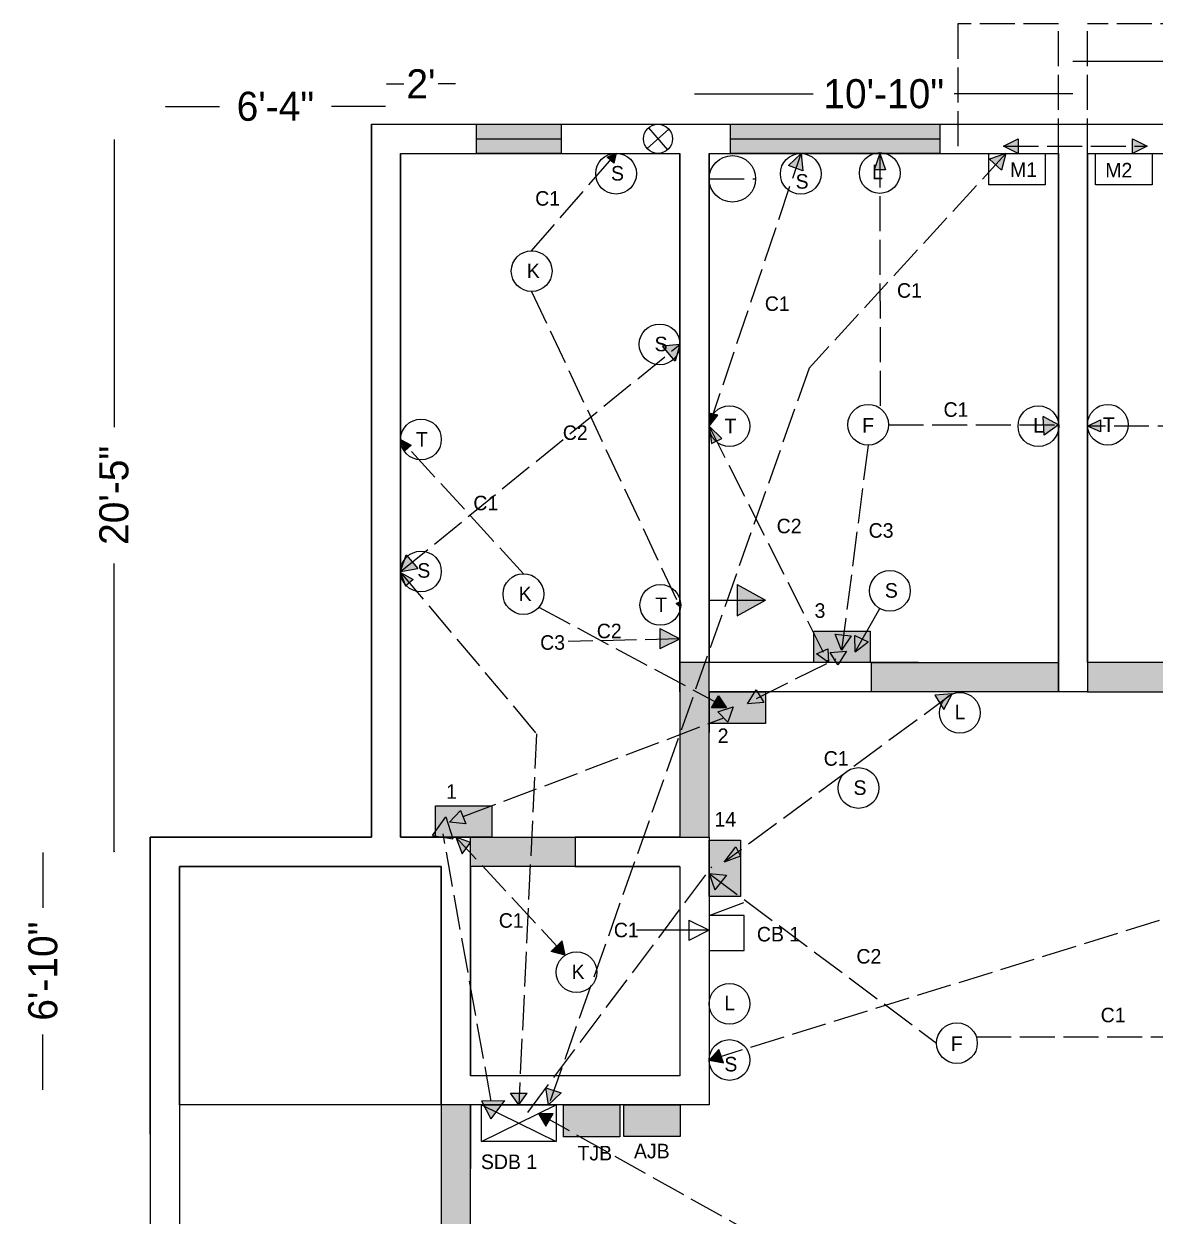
# Model space of a CAD drawing. Header units: feet. Extents: x -107 to 500, y -350 to 504.
# Drawn here: x -107.3 to 281.4, y 94 to 503.7 of the extents above; entities that cross this region are included whole.
import ezdxf

# ---------------------------------------------------------------- set-up
doc = ezdxf.new("R2010")
doc.units = ezdxf.units.FT
doc.header["$MEASUREMENT"] = 0
doc.linetypes.add('ACAD_ISO02W100', pattern=[15, 12, -3])
doc.dimstyles.get("Standard").update_dxf_attribs({"dimtxt": 0.18, "dimasz": 0.18, "dimexe": 0.18, "dimexo": 0.0625, "dimgap": 0.09, "dimtad": 0, "dimtih": 1, "dimtoh": 1, "dimdec": 4, "dimzin": 0, "dimdsep": 46, "dimtxsty": 'Standard', "dimcen": 0.09, "dimadec": 0, "dimazin": 0, "dimtfac": 1, "dimtdec": 4, "dimtofl": 0, "dimtmove": 0, "dimatfit": 3, "dimfxl": 1, "dimtolj": 1, "dimtzin": 0, "dimarcsym": 0})

# ---------------------------------------------------------------- blocks, each defined once
blk = doc.blocks.new('*D21')
at = {"color": 0, "lineweight": -2}
for p, q in [((123.16, 479.66), (163.91, 479.66)), ((253.16, 479.66), (212.42, 479.66))]:
    blk.add_line(p, q, dxfattribs=at)
at = {"layer": 'Defpoints', "color": 0}
for p in [(253.16, 479.66), (123.16, 464.2), (253.16, 464.2)]:
    blk.add_point(p, dxfattribs=at)
at = {"color": 0, "insert": (188.16, 479.66), "char_height": 10, "attachment_point": 5}
blk.add_mtext('\\A1;10\'-10"', dxfattribs=at)
blk = doc.blocks.new('_None')
blk = doc.blocks.new('*D22')
at = {"color": 0, "lineweight": -2}
for p, q in [((253.16, 490.89), (293.91, 490.89)), ((383.16, 490.89), (342.42, 490.89))]:
    blk.add_line(p, q, dxfattribs=at)
at = {"layer": 'Defpoints', "color": 0}
for p in [(383.16, 490.89), (253.16, 464.2), (383.16, 464.2)]:
    blk.add_point(p, dxfattribs=at)
at = {"color": 0, "insert": (318.16, 490.89), "char_height": 10, "attachment_point": 5}
blk.add_mtext('\\A1;10\'-10"', dxfattribs=at)
blk = doc.blocks.new('*D24')
at = {"color": 0, "lineweight": -2}
for p, q in [((17.34, 483.12), (23.24, 483.12)), ((40.98, 483.12), (35.09, 483.12))]:
    blk.add_line(p, q, dxfattribs=at)
at = {"color": 0}
for points in [[(17.34, 483.15), (17.34, 483.09), (17.16, 483.12)], [(40.98, 483.15), (40.98, 483.09), (41.16, 483.12)]]:
    blk.add_solid(points, dxfattribs=at)
at = {"layer": 'Defpoints', "color": 0}
for p in [(41.16, 483.12), (17.16, 219.2), (41.16, 219.2)]:
    blk.add_point(p, dxfattribs=at)
at = {"color": 0, "insert": (29.16, 483.12), "char_height": 10, "attachment_point": 5}
blk.add_mtext("\\A1;2'", dxfattribs=at)
blk = doc.blocks.new('*D25')
at = {"color": 0, "lineweight": -2}
for p, q in [((-58.66, 475.34), (-40.09, 475.34)), ((16.98, 475.34), (-1.58, 475.34))]:
    blk.add_line(p, q, dxfattribs=at)
at = {"color": 0}
for points in [[(-58.66, 475.37), (-58.66, 475.31), (-58.84, 475.34)], [(16.98, 475.37), (16.98, 475.31), (17.16, 475.34)]]:
    blk.add_solid(points, dxfattribs=at)
at = {"layer": 'Defpoints', "color": 0}
for p in [(17.16, 475.34), (-58.84, 219.2), (17.16, 219.2)]:
    blk.add_point(p, dxfattribs=at)
at = {"color": 0, "insert": (-20.84, 475.34), "char_height": 10, "attachment_point": 5}
blk.add_mtext('\\A1;6\'-4"', dxfattribs=at)
blk = doc.blocks.new('_Open')
at = {"color": 0, "linetype": 'ByBlock', "lineweight": -2}
for p, q in [((-1, 0.2), (0, 0)), ((-1, -0.2), (0, 0)), ((0, 0), (-1, 0))]:
    blk.add_line(p, q, dxfattribs=at)
blk = doc.blocks.new('*D36')
at = {"color": 0, "lineweight": -2}
for p, q in [((-76.29, 464.02), (-76.29, 365.13)), ((-76.29, 219.38), (-76.29, 318.28))]:
    blk.add_line(p, q, dxfattribs=at)
at = {"color": 0}
blk.add_solid([(-76.32, 464.02), (-76.26, 464.02), (-76.29, 464.2)], dxfattribs=at)
at = {"layer": 'Defpoints', "color": 0}
for p in [(17.16, 464.2), (-76.29, 219.2), (17.16, 219.2)]:
    blk.add_point(p, dxfattribs=at)
at = {"color": 0, "lineweight": -2, "xscale": 0.18, "yscale": 0.18, "zscale": 0.18, "rotation": 270}
blk.add_blockref('_Open', (-76.29, 219.2), dxfattribs=at)
at = {"color": 0, "insert": (-76.29, 341.7), "char_height": 10, "attachment_point": 5, "rotation": 90}
blk.add_mtext('\\A1;20\'-5"', dxfattribs=at)
blk = doc.blocks.new('*D37')
at = {"color": 0, "lineweight": -2}
for p, q in [((-100.71, 219.02), (-100.71, 199.96)), ((-100.71, 137.38), (-100.71, 156.45))]:
    blk.add_line(p, q, dxfattribs=at)
at = {"color": 0}
for points in [[(-100.74, 219.02), (-100.68, 219.02), (-100.71, 219.2)], [(-100.74, 137.38), (-100.68, 137.38), (-100.71, 137.2)]]:
    blk.add_solid(points, dxfattribs=at)
at = {"layer": 'Defpoints', "color": 0}
for p in [(41.16, 219.2), (-100.71, 137.2), (41.16, 137.2)]:
    blk.add_point(p, dxfattribs=at)
at = {"color": 0, "insert": (-100.71, 178.2), "char_height": 10, "attachment_point": 5, "rotation": 90}
blk.add_mtext('\\A1;6\'-10"', dxfattribs=at)

msp = doc.modelspace()

# ---------------------------------------------------------------- hatches: boundary and pattern name
at = {"linetype": 'ACAD_ISO02W100'}
h = msp.add_hatch(color=70, dxfattribs=at)
h.paths.add_polyline_path([(77.32709, 464.20329), (77.32709, 469.20329), (48.28656, 469.20329), (48.28656, 464.20329)])
h.paths.add_polyline_path([(77.32709, 459.20329), (77.32709, 464.20329), (48.28656, 464.20329), (48.28656, 459.20329)])
h.paths.add_polyline_path([(207.43072, 464.20329), (207.43072, 469.20329), (135.47323, 469.20329), (135.47323, 464.20329)])
h.paths.add_polyline_path([(135.47323, 464.20329), (135.47323, 459.20329), (159.53886, 459.20329, -0.00760481), (159.75178, 459.20329), (184.9185, 459.20329, -0.137077422), (188.68588, 459.20329), (207.43072, 459.20329), (207.43072, 464.20329)])
h.paths.add_polyline_path([(372.28764, 464.20329), (372.28764, 469.20329), (318.16192, 469.20329), (318.16192, 464.20329)])
h.paths.add_polyline_path([(318.16192, 464.20329), (318.16192, 459.20329), (368.31981, 459.20329, -0.089970811), (371.17576, 459.20329), (372.28764, 459.20329), (372.28764, 464.20329)])
h.paths.add_polyline_path([(426.16192, -133.25569), (431.16192, -133.25569), (431.16192, -43.79671), (426.16192, -43.79671)])
h.paths.add_polyline_path([(436.16192, -43.79671), (431.16192, -43.79671), (431.16192, -133.25569), (436.16192, -133.25569)])
h.paths.add_polyline_path([(426.16192, 72.20329), (431.16192, 72.20329), (431.16192, 168.20329), (426.16192, 168.20329)])
h.paths.add_polyline_path([(436.16192, 168.20329), (431.16192, 168.20329), (431.16192, 72.20329), (436.16192, 72.20329)])
h.paths.add_polyline_path([(401.85983, -288.79671), (401.85983, -283.79671), (359.8824, -283.79671, -0.000193978), (359.87696, -283.79671), (334.83154, -283.79671), (334.83154, -288.79671)])
h.paths.add_polyline_path([(401.85983, -293.79671), (401.85983, -288.79671), (334.83154, -288.79671), (334.83154, -293.79671)])
h.paths.add_polyline_path([(146.16091, -288.79671), (146.16091, -283.79671), (120.80603, -283.79671, -0.000273873), (120.79836, -283.79671), (73.5772, -283.79671), (73.5772, -288.79671)])
h.paths.add_polyline_path([(73.5772, -288.79671), (73.5772, -293.79671), (146.16091, -293.79671), (146.16091, -288.79671)])
h.paths.add_polyline_path([(23.61951, -288.79671), (23.61951, -283.79671), (-42.17471, -283.79671), (-42.17471, -288.79671)])
h.paths.add_polyline_path([(-42.17471, -288.79671), (-42.17471, -293.79671), (23.61951, -293.79671), (23.61951, -288.79671)])
h = msp.add_hatch(color=3, dxfattribs=at)
h.paths.add_polyline_path([(234.36478, 464.20329), (229.36478, 461.70329), (234.36478, 461.70329)])
h.paths.add_polyline_path([(234.36478, 461.70329), (229.36478, 461.70329), (234.36478, 459.20329), (234.36478, 459.20329)])
h.paths.add_polyline_path([(273.69247, 464.20329), (273.69247, 461.70329), (278.69247, 461.70329)])
h.paths.add_polyline_path([(278.69247, 461.70329), (273.69247, 461.70329), (273.69247, 459.20329)])
h = msp.add_hatch(color=3, dxfattribs=at)
h.paths.add_polyline_path([(62.97661, 136.29137), (59.88717, 136.28017), (62.78183, 132.20329)])
h.paths.add_polyline_path([(65.64684, 136.30105), (62.97661, 136.29137), (62.78183, 132.20329)])
h.paths.add_polyline_path([(74.80012, 137.20987), (72.01789, 138.11724), (73.03041, 132.20329)])
h.paths.add_polyline_path([(77.33486, 136.38321), (74.80012, 137.20987), (73.03041, 132.20329)])
h.paths.add_polyline_path([(230.16224, 459.20329), (224.49771, 457.22512), (226.58949, 455.30485)])
h.paths.add_polyline_path([(230.16224, 459.20329), (226.58949, 455.30485), (228.67471, 453.39061)])
h.paths.add_polyline_path([(24.48879, 320.72024, 0.049327273), (23.55847, 319.70394), (22.18064, 315.51789), (26.18302, 318.7728)])
h.paths.add_polyline_path([(24.48879, 320.72024), (24.05653, 321.2171), (23.55847, 319.70394, -0.049327273)])
h.paths.add_polyline_path([(26.18302, 318.7728), (22.18064, 315.51789), (28.06008, 316.6152)])
h.paths.add_polyline_path([(22.16922, 315.18893, 0.000171137), (22.16944, 315.18415), (25.1854, 311.60529), (26.51231, 312.72849)])
h.paths.add_polyline_path([(22.16944, 315.18415), (23.54444, 311.33193, 0.030440973), (24.09316, 310.68073), (25.1854, 311.60529)])
h.paths.add_polyline_path([(23.54444, 311.33193), (23.85027, 310.47513), (24.09316, 310.68073, -0.030440973)])
at = {"linetype": 'ACAD_ISO02W100', "true_color": 0x000000}
h = msp.add_hatch(color=18, dxfattribs=at)
h.paths.add_polyline_path([(96.15882, 459.20329), (93.11362, 457.88859), (94.19132, 456.93097)])
h.paths.add_polyline_path([(96.18637, 459.20329), (96.15882, 459.20329), (94.19132, 456.93097), (95.38283, 455.87223)])
h = msp.add_hatch(color=18, dxfattribs=at)
h.paths.add_polyline_path([(159.75178, 459.20329), (155.42756, 455.04383), (158.0304, 454.09515)])
h.paths.add_polyline_path([(159.75178, 459.20329), (158.0304, 454.09515), (160.38535, 453.23683)])
h.paths.add_polyline_path([(186.80256, 459.20329), (184.8716, 453.54143), (186.81071, 453.54143)])
h.paths.add_polyline_path([(186.80256, 459.20329), (186.81071, 453.54143), (188.78835, 453.54143)])
h = msp.add_hatch(color=18, dxfattribs=at)
h.paths.add_polyline_path([(230.16224, 459.20329), (224.49771, 457.22512), (226.58949, 455.30485)])
h.paths.add_polyline_path([(230.16224, 459.20329), (226.58949, 455.30485), (228.67471, 453.39061)])
at = {"true_color": 0x000000}
h = msp.add_hatch(color=18, dxfattribs=at)
h.paths.add_polyline_path([(24.48879, 320.72024, 0.049327273), (23.55847, 319.70394), (22.18064, 315.51789), (26.18302, 318.7728)])
h.paths.add_polyline_path([(26.18302, 318.7728), (22.18064, 315.51789), (28.06008, 316.6152)])
h.paths.add_polyline_path([(24.05653, 321.2171), (23.55847, 319.70394, -0.049327273), (24.48879, 320.72024)])
h.paths.add_polyline_path([(117.15302, 389.95212, -0.067514951), (115.97131, 388.48758), (116.55163, 387.79633)])
h.paths.add_polyline_path([(117.15302, 389.95212), (118.16192, 393.56868), (118.16192, 393.57408), (114.32243, 390.45164), (115.97131, 388.48758, 0.067514951)])
h.paths.add_polyline_path([(118.16192, 393.57408), (112.19029, 392.99134), (114.32243, 390.45164)])
at = {"linetype": 'ACAD_ISO02W100'}
h = msp.add_hatch(color=3, dxfattribs=at)
h.paths.add_polyline_path([(118.16192, 393.57408), (112.19029, 392.99134), (114.32243, 390.45164)])
h.paths.add_polyline_path([(118.16192, 393.56868), (118.16192, 393.57408), (114.32243, 390.45164), (115.97131, 388.48758, 0.067514951), (117.15302, 389.95212)])
h.paths.add_polyline_path([(117.15302, 389.95212, -0.067514951), (115.97131, 388.48758), (116.55163, 387.79633)])
h = msp.add_hatch(color=104)
h.paths.add_polyline_path([(36.16192, 26.20329), (46.16192, 26.20329), (46.16192, 132.20329), (36.16192, 132.20329)])
h.paths.add_polyline_path([(202.16192, 16.20329), (202.16192, 26.20329), (154.16192, 26.20329), (154.16192, 16.20329)])
h.paths.add_polyline_path([(46.16192, 224.20329), (46.16192, 214.20329), (82.16192, 214.20329), (82.16192, 224.20329)])
h.paths.add_polyline_path([(118.16192, 224.20329), (128.16192, 224.20329), (128.16192, 284.20329), (118.16192, 284.20329)])
h.paths.add_polyline_path([(248.16192, 274.20329), (248.16192, 284.20329), (184.01105, 284.20329), (184.01105, 274.20329)])
h.paths.add_polyline_path([(306.16192, 274.20329), (306.16192, 284.20329), (258.16192, 284.20329), (258.16192, 274.20329)])
h.paths.add_polyline_path([(320.16192, 274.20329), (320.16192, 284.20329), (306.16192, 284.20329), (306.16192, 274.20329)])
h.paths.add_polyline_path([(360.16192, 284.20329), (360.16192, 274.20329), (377.743, 274.20329), (377.743, 284.20329)])
h.paths.add_polyline_path([(378.16193, 284.20329), (388.16193, 284.20329), (388.16193, 332.20329), (388.16192, 332.20329), (388.16192, 380.63037), (378.16193, 380.63037)])
h.paths.add_polyline_path([(330.16192, 168.20329), (320.16192, 168.20329), (320.16192, 72.20329), (330.16192, 72.20329)])
h.paths.add_polyline_path([(330.16192, 72.20329), (330.16192, 62.20329), (360.16192, 62.20329), (360.16192, 72.20329)])
h.paths.add_polyline_path([(290.16192, -43.79671), (290.16192, -33.79671), (212.16192, -33.79671), (212.16192, -43.79671)])
h.paths.add_polyline_path([(282.16192, -139.79671), (272.16192, -139.79671), (272.16192, -169.79671), (272.16192, -182.95038), (282.16192, -182.95038), (282.16192, -169.79671)])
at = {"linetype": 'ACAD_ISO02W100', "true_color": 0x000000}
h = msp.add_hatch(color=18, dxfattribs=at)
h.paths.add_polyline_path([(129.52511, 369.61196), (128.16192, 369.92769), (128.16192, 365.46151), (128.16192, 365.46151), (128.16192, 365.46151, -0.160015958)])
h.paths.add_polyline_path([(129.55801, 369.60434), (129.52511, 369.61196, 0.160015958), (128.16192, 365.46151)])
h.paths.add_polyline_path([(131.20923, 369.22191), (129.55801, 369.60434), (128.16192, 365.46151), (128.16192, 365.4615)])
h = msp.add_hatch(color=18, dxfattribs=at)
h.paths.add_polyline_path([(242.88607, 368.81901), (243.08365, 365.9615), (248.16192, 365.9615)])
h.paths.add_polyline_path([(248.16192, 365.9615), (243.08365, 365.9615), (243.32957, 362.40505)])
h.paths.add_polyline_path([(262.68125, 365.4615), (258.1798, 365.4615), (262.68125, 363.55905)])
h.paths.add_polyline_path([(262.68125, 367.63795), (258.1798, 365.4615), (262.68125, 365.4615)])
h = msp.add_hatch(color=18, dxfattribs=at)
h.paths.add_polyline_path([(128.40989, 363.61487), (128.96044, 359.51487), (130.48387, 360.25421, -0.143962794)])
h.paths.add_polyline_path([(128.16192, 365.4615), (128.40989, 363.61487, 0.143962794), (130.48387, 360.25421), (130.73264, 360.37494)])
h.paths.add_polyline_path([(128.16192, 365.4615), (130.73264, 360.37494), (132.52325, 361.24394)])
h = msp.add_hatch(color=18, dxfattribs=at)
h.paths.add_polyline_path([(22.16192, 360.86989), (22.16192, 360.86989), (23.6479, 357.04866), (24.75379, 358.03915)])
h.paths.add_polyline_path([(25.79698, 358.9735), (22.16192, 360.86989), (22.16192, 360.86989), (24.75379, 358.03915)])
h = msp.add_hatch(color=18, dxfattribs=at)
h.paths.add_polyline_path([(65.64684, 136.30105), (62.97661, 136.29137), (62.78183, 132.20329)])
h.paths.add_polyline_path([(62.97661, 136.29137), (59.88717, 136.28017), (62.78183, 132.20329)])
h.paths.add_polyline_path([(26.51231, 312.72849), (22.16922, 315.18893, 0.000171137), (22.16944, 315.18415), (25.1854, 311.60529)])
h.paths.add_polyline_path([(22.16944, 315.18415), (23.54444, 311.33193, 0.030440973), (24.09316, 310.68073), (25.1854, 311.60529)])
h.paths.add_polyline_path([(23.54444, 311.33193), (23.85027, 310.47513), (24.09316, 310.68073, -0.030440973)])
at = {"true_color": 0x000000}
h = msp.add_hatch(color=18, dxfattribs=at)
h.paths.add_polyline_path([(192.25413, -84.1907), (182.5645, -89.61137), (192.25413, -89.61137)])
h.paths.add_polyline_path([(192.25413, -89.61137), (182.5645, -89.61137), (192.25413, -95.03205)])
h.paths.add_polyline_path([(310.29159, 245.39137), (300.60196, 239.97069), (310.29159, 239.97069)])
h.paths.add_polyline_path([(310.29159, 239.97069), (300.60196, 239.97069), (310.29159, 234.55002)])
h.paths.add_polyline_path([(137.85156, 311.10026), (137.85156, 305.67959), (147.54119, 305.67959)])
h.paths.add_polyline_path([(147.54119, 305.67959), (137.85156, 305.67959), (137.85156, 300.25891)])
h.paths.add_polyline_path([(399.42251, -53.4718), (394.00183, -53.4718), (399.42251, -63.16144)])
h.paths.add_polyline_path([(404.84318, -53.4718), (399.42251, -53.4718), (399.42251, -63.16144)])
at = {"linetype": 'ACAD_ISO02W100', "true_color": 0x000000}
h = msp.add_hatch(color=18, dxfattribs=at)
h.paths.add_polyline_path([(117.9956, 305.06887), (117.4613, 304.83091), (118.16192, 303.34038)])
h.paths.add_polyline_path([(117.4613, 304.83091), (116.8951, 304.57875), (118.16192, 303.34038)])
at = {"linetype": 'ACAD_ISO02W100'}
h = msp.add_hatch(color=253, dxfattribs=at)
h.paths.add_polyline_path([(183.54119, 295.04464), (164.16192, 295.04464), (164.16192, 284.20329), (183.54119, 284.20329)])
h.paths.add_polyline_path([(147.54119, 274.20329), (128.16192, 274.20329), (128.16192, 263.3083), (147.54119, 263.3083)])
h.paths.add_polyline_path([(339.54119, 295.04464), (320.16192, 295.04464), (320.16192, 284.20329), (339.54119, 284.20329)])
h.paths.add_polyline_path([(358.92046, 295.04464), (339.54119, 295.04464), (339.54119, 284.20329), (358.92046, 284.20329)])
h.paths.add_polyline_path([(429.05415, 295.04464), (409.67488, 295.04464), (409.67488, 284.20329), (429.05415, 284.20329)])
h.paths.add_polyline_path([(139.00327, 223.20944), (128.16193, 223.20944), (128.16193, 203.83017), (139.00327, 203.83017)])
h.paths.add_polyline_path([(320.16192, 71.33301), (309.33212, 71.33301), (309.33212, 51.95374), (320.16192, 51.95374)])
h.paths.add_polyline_path([(382.52139, 83.04464), (363.14212, 83.04464), (363.14212, 72.20329), (382.52139, 72.20329)])
h.paths.add_polyline_path([(104.24588, 37.04464), (84.86661, 37.04464), (84.86661, 26.20329), (104.24588, 26.20329)])
h.paths.add_polyline_path([(140.88916, 16.20329), (121.50989, 16.20329), (121.50989, 5.45737), (140.88916, 5.45737)])
h.paths.add_polyline_path([(293.00327, -183.3357), (282.16193, -183.3357), (282.16193, -202.71497), (293.00327, -202.71497)])
h.paths.add_polyline_path([(330.67268, -43.79671), (311.29342, -43.79671), (311.29342, -54.7076), (330.67268, -54.7076)])
at = {"linetype": 'ACAD_ISO02W100', "true_color": 0x000000}
h = msp.add_hatch(color=18, dxfattribs=at)
h.paths.add_polyline_path([(111.20331, 295.89863), (111.20331, 292.20875), (118.16192, 292.37793), (118.16192, 292.41933)])
h.paths.add_polyline_path([(118.16192, 292.37793), (111.20331, 292.20875), (111.20331, 288.89863)])
h = msp.add_hatch(color=18, dxfattribs=at)
h.paths.add_polyline_path([(167.20792, 288.20289), (165.0374, 287.23167), (169.22929, 284.20329)])
h.paths.add_polyline_path([(168.97253, 288.99249), (167.20792, 288.20289), (169.22929, 284.20329)])
h.paths.add_polyline_path([(174.3706, 293.69014), (171.51397, 293.9883), (173.70122, 288.50822)])
h.paths.add_polyline_path([(177.00675, 293.41501), (174.3706, 293.69014), (173.70122, 288.50822)])
at = {"true_color": 0x000000}
h = msp.add_hatch(color=18, dxfattribs=at)
h.paths.add_polyline_path([(180.83999, 292.31677), (178.26926, 293.55095), (178.35901, 287.9615)])
h.paths.add_polyline_path([(180.83999, 292.31677), (178.35901, 287.9615), (182.77672, 291.38697)])
h.paths.add_polyline_path([(333.76251, 292.12973), (330.80219, 293.55095), (330.89194, 287.9615)])
h.paths.add_polyline_path([(417.34556, 292.06995), (415.30219, 293.05095), (415.39194, 287.4615)])
h.paths.add_polyline_path([(417.34556, 292.06995), (415.39194, 287.4615), (419.80965, 290.88697)])
h.paths.add_polyline_path([(335.30965, 291.38697), (333.76251, 292.12973), (330.89194, 287.9615)])
for color, points in [(1, [(175.31937, 288.1391), (169.74908, 287.6681), (172.35399, 283.40026)]), (1, [(141.34493, 270.08957), (146.91523, 270.56057), (144.31031, 274.82841)]), (1, [(136.4449, 269.04029), (131.13236, 267.3005), (134.6492, 263.74638)]), (253, [(53.54119, 235.04464), (34.16192, 235.04464), (34.16192, 224.20329), (53.54119, 224.20329)]), (1, [(37.7209, 231.1785), (33.16631, 224.81409), (40.07967, 223.71618)]), (1, [(42.79998, 233.44191), (39.00967, 229.33296), (44.57102, 228.76608)]), (1, [(57.84225, 133.75497), (50.01659, 133.65964), (53.22312, 127.43725)])]:
    msp.add_hatch(color=color).paths.add_polyline_path(points)
at = {"linetype": 'ACAD_ISO02W100'}
for color, points in [(253, [(147.54119, 274.20329), (128.16192, 274.20329), (128.16192, 271.89534), (130.22404, 270.7896), (131.4327, 272.85725), (134.11377, 268.70386), (129.00481, 268.70386), (130.22404, 270.7896), (128.16192, 271.89534), (128.16192, 263.3083), (147.54119, 263.3083)]), (92, [(97.5079, 132.20329), (78.12863, 132.20329), (78.12863, 121.25278), (97.5079, 121.25278)]), (130, [(118.19716, 132.19447), (98.81789, 132.20329), (98.81789, 121.35312), (118.19716, 121.35312)])]:
    msp.add_hatch(color=color, dxfattribs=at).paths.add_polyline_path(points)
at = {"linetype": 'ACAD_ISO02W100', "true_color": 0x000000}
h = msp.add_hatch(color=18, dxfattribs=at)
h.paths.add_polyline_path([(130.22404, 270.7896), (129.00481, 268.70386), (134.11377, 268.70386)])
h.paths.add_polyline_path([(131.4327, 272.85725), (130.22404, 270.7896), (134.11377, 268.70386)])
h = msp.add_hatch(color=18, dxfattribs=at)
h.paths.add_polyline_path([(211.68336, 273.45316), (205.69831, 273.02983), (207.41489, 270.30279), (208.87071, 271.37727, -0.126857499)])
h.paths.add_polyline_path([(211.68336, 273.45316), (208.87071, 271.37727, 0.072722166), (207.8338, 269.6373), (208.76642, 268.1557)])
h.paths.add_polyline_path([(211.68336, 273.45316, 0.126857499), (208.87071, 271.37727)])
h.paths.add_polyline_path([(208.87071, 271.37727), (207.41489, 270.30279), (207.8338, 269.6373, -0.072722166)])
h = msp.add_hatch(color=18, dxfattribs=at)
h.paths.add_polyline_path([(41.16192, 224.20329), (43.27922, 218.47818), (44.68532, 220.40843)])
h.paths.add_polyline_path([(46.16192, 222.43545), (41.16192, 224.20329), (44.68532, 220.40843)])
h = msp.add_hatch(color=18, dxfattribs=at)
h.paths.add_polyline_path([(138.20065, 219.21871), (137.31506, 220.91229), (133.36266, 215.648)])
h.paths.add_polyline_path([(138.20065, 219.21871), (133.36266, 215.648), (139.00327, 217.68379)])
h = msp.add_hatch(color=18, dxfattribs=at)
h.paths.add_polyline_path([(132.20659, 208.7411), (128.16193, 211.75865), (130.11856, 206.08665)])
h.paths.add_polyline_path([(134.13518, 211.19286), (128.16193, 211.75866), (128.16193, 211.75865), (132.20659, 208.7411)])
h = msp.add_hatch(color=18, dxfattribs=at)
h.paths.add_polyline_path([(77.66099, 188.58239), (75.85184, 186.8407), (78.76293, 183.70533)])
h.paths.add_polyline_path([(75.85184, 186.8407), (73.93124, 184.99171), (78.76293, 183.70533)])
at = {"linetype": 'ACAD_ISO02W100'}
h = msp.add_hatch(color=3, dxfattribs=at)
h.paths.add_polyline_path([(131.55027, 151.3172), (128.17706, 147.65679), (132.32429, 148.94406)])
h.paths.add_polyline_path([(132.32429, 148.94406), (128.17706, 147.65679), (128.16192, 147.64036), (133.06653, 146.66835)])
at = {"linetype": 'ACAD_ISO02W100', "true_color": 0x000000}
h = msp.add_hatch(color=18, dxfattribs=at)
h.paths.add_polyline_path([(65.64684, 136.30105), (62.97661, 136.29137), (62.78183, 132.20329)])
h.paths.add_polyline_path([(62.97661, 136.29137), (59.88717, 136.28017), (62.78183, 132.20329)])
h = msp.add_hatch(color=18, dxfattribs=at)
h.paths.add_polyline_path([(73.03041, 132.20329), (74.80012, 137.20987), (72.01789, 138.11724)])
h.paths.add_polyline_path([(73.03041, 132.20329), (77.33486, 136.38321), (74.80012, 137.20987)])
h = msp.add_hatch(color=18, dxfattribs=at)
h.paths.add_polyline_path([(77.33486, 136.38321), (74.80012, 137.20987), (73.03041, 132.20329)])
h.paths.add_polyline_path([(74.80012, 137.20987), (72.01789, 138.11724), (73.03041, 132.20329)])
at = {"linetype": 'ACAD_ISO02W100'}
h = msp.add_hatch(color=3, dxfattribs=at)
h.paths.add_polyline_path([(74.56472, 129.25878), (69.56472, 129.25878), (73.35019, 127.14179)])
h.paths.add_polyline_path([(73.35019, 127.14179), (69.56472, 129.25878), (72.0884, 124.94241)])

# ---------------------------------------------------------------- linework, layer by layer
for p, q in [((248.16192, 503.7154), (213.56777, 503.7154)), ((213.56777, 503.7154), (213.56777, 459.20329)), ((248.16192, 459.20329), (248.16192, 503.7154)), ((258.16192, 459.20329), (258.16192, 503.72829)), ((295.23874, 503.72829), (258.16192, 503.72829)), ((67.20003, 425.7582), (96.19701, 459.24739)), ((93.11362, 457.88859), (96.15882, 459.20329)), ((96.19701, 459.24739), (95.38283, 455.87223)), ((128.16192, 365.4615), (159.75178, 459.20329)), ((159.75178, 459.20329), (155.42756, 455.04383)), ((159.75178, 459.20329), (160.38535, 453.23683)), ((186.80256, 459.20329), (184.86581, 453.52447)), ((186.80219, 459.4615), (186.92854, 371.61599)), ((186.80256, 459.20329), (188.78835, 453.54143)), ((230.16224, 459.20329), (224.49771, 457.22512)), ((230.16224, 459.20329), (228.67471, 453.39061)), ((95.38283, 455.87223), (93.11362, 457.88859)), ((160.38535, 453.23683), (155.42756, 455.04383)), ((228.67471, 453.39061), (224.49771, 457.22512)), ((188.78835, 453.54143), (184.8716, 453.54143)), ((128.16192, 450.46565), (144.16192, 450.47151)), ((67.20003, 411.7582), (118.16192, 303.34038)), ((131.20923, 369.22191), (128.16192, 369.92769)), ((128.16192, 369.92769), (128.16192, 365.46149)), ((128.16192, 365.4615), (131.20923, 369.22191)), ((248.16192, 365.9615), (242.88607, 368.81901)), ((243.32957, 362.40505), (242.88607, 368.81901)), ((128.16192, 365.4615), (169.22929, 284.20329)), ((128.16192, 365.4615), (128.96044, 359.51487)), ((132.52325, 361.24394), (128.16192, 365.4615)), ((189.80219, 365.9615), (248.16192, 365.9615)), ((248.16192, 365.9615), (243.32957, 362.40505)), ((309.30219, 365.4615), (258.16192, 365.4615)), ((258.1798, 365.4615), (262.68125, 367.63795)), ((262.68125, 363.55905), (258.1798, 365.4615)), ((262.68125, 367.63795), (262.68125, 363.55905)), ((22.16192, 360.8699), (23.6479, 357.04866)), ((22.16192, 360.8699), (25.79698, 358.9735)), ((64.37532, 314.76588), (22.16192, 360.86989)), ((128.96044, 359.51487), (132.52325, 361.24394)), ((25.79698, 358.9735), (23.6479, 357.04866)), ((182.80219, 358.9615), (173.70122, 288.50822)), ((22.16192, 315.19307), (26.51231, 312.72849)), ((22.16944, 315.18415), (23.85027, 310.47513)), ((26.51231, 312.72849), (23.85027, 310.47513)), ((69.71267, 303.23679), (134.11377, 268.70386)), ((116.8951, 304.57875), (117.9956, 305.06887)), ((118.16192, 303.34038), (116.8951, 304.57875)), ((117.9956, 305.06887), (118.16192, 303.34038)), ((111.20331, 295.89863), (118.20331, 292.39863)), ((111.20331, 295.89863), (111.20331, 288.89863)), ((118.16192, 292.37793), (79.76054, 291.44428)), ((118.20331, 292.39863), (111.20331, 288.89863)), ((173.70122, 288.50822), (171.51397, 293.9883)), ((171.51397, 293.9883), (177.00675, 293.41501)), ((177.00675, 293.41501), (173.70122, 288.50822)), ((165.0374, 287.23167), (168.97253, 288.99249)), ((169.22929, 284.20329), (165.0374, 287.23167)), ((168.97253, 288.99249), (169.22929, 284.20329)), ((129.00481, 268.70386), (131.4327, 272.85725)), ((131.4327, 272.85725), (134.11377, 268.70386)), ((211.68336, 273.45316), (133.36266, 215.648)), ((211.68336, 273.45316), (205.69831, 273.02983)), ((205.69831, 273.02983), (208.76642, 268.1557)), ((208.76642, 268.1557), (211.68336, 273.45316)), ((134.11377, 268.70386), (129.00481, 268.70386)), ((129.00481, 268.70386), (129.00481, 268.70386)), ((33.16631, 224.81409), (37.7209, 231.1785)), ((37.7209, 231.1785), (40.07967, 223.71618)), ((33.16631, 224.81409), (40.07967, 223.71618)), ((78.76293, 183.70533), (41.16192, 224.20329)), ((41.16192, 224.20329), (43.27922, 218.47818)), ((46.16192, 222.43545), (41.16192, 224.20329)), ((43.27922, 218.47818), (46.16192, 222.43545)), ((133.36266, 215.648), (137.31506, 220.91229)), ((139.00327, 217.68379), (133.36266, 215.648)), ((137.31506, 220.91229), (139.00327, 217.68379)), ((128.16192, 211.75866), (134.13518, 211.19286)), ((128.16193, 211.75865), (206.30219, 153.4615)), ((128.16193, 211.75865), (130.11856, 206.08665)), ((134.13518, 211.19286), (130.11856, 206.08665)), ((121.21106, 195.72296), (128.21106, 192.22296)), ((121.21106, 195.72296), (121.21106, 188.72296)), ((73.93124, 184.99171), (77.66099, 188.58239)), ((78.76293, 183.70533), (77.66099, 188.58239)), ((128.21106, 192.22296), (121.21106, 188.72296)), ((78.76293, 183.70533), (73.93124, 184.99171)), ((219.96127, 155.61942), (320.20837, 155.60457)), ((128.16192, 147.64036), (131.55027, 151.3172)), ((128.16192, 147.64036), (133.06653, 146.66835)), ((133.06653, 146.66835), (131.55027, 151.3172)), ((59.88717, 136.28017), (65.64684, 136.30105)), ((62.78183, 132.20329), (59.88717, 136.28017)), ((62.78183, 132.20329), (65.64684, 136.30105)), ((73.03041, 132.20329), (72.01789, 138.11724)), ((72.01789, 138.11724), (77.33486, 136.38321)), ((73.03041, 132.20329), (77.33486, 136.38321)), ((50.01659, 133.65964), (57.84225, 133.75497)), ((50.01659, 133.65964), (53.22312, 127.43725)), ((57.84225, 133.75497), (53.22312, 127.43725)), ((69.56472, 129.25878), (74.56472, 129.25878)), ((69.56472, 129.25878), (72.0884, 124.94241)), ((72.0884, 124.94241), (74.56472, 129.25878))]:
    msp.add_line(p, q, dxfattribs=at)
for p, q in [((12.16192, 469.20329), (454.16192, 469.20329)), ((12.16192, 469.20329), (12.16192, 224.20329)), ((114.32522, 467.53293), (106.86507, 460.87364)), ((107.34157, 467.9999), (113.84871, 460.40667)), ((229.36478, 461.70329), (234.36478, 464.20329)), ((234.36478, 464.20329), (234.36478, 459.20329)), ((273.69247, 464.20329), (278.69247, 461.70329)), ((273.69247, 459.20329), (273.69247, 464.20329)), ((22.16192, 459.20329), (118.16192, 459.20329)), ((22.16192, 459.20329), (22.16192, 224.20329)), ((128.16192, 459.20329), (248.16192, 459.20329)), ((234.36478, 459.20329), (229.36478, 461.70329)), ((258.16192, 459.20329), (378.16192, 459.20329)), ((278.69247, 461.70329), (273.69247, 459.20329)), ((118.16192, 393.57408), (112.19029, 392.99134)), ((118.16387, 393.57567), (116.55163, 387.79633)), ((116.55163, 387.79633), (112.19029, 392.99134)), ((22.18064, 315.51789), (24.05653, 321.2171)), ((24.05653, 321.2171), (28.06008, 316.6152)), ((22.16192, 315.5144), (28.06008, 316.6152)), ((137.85156, 311.10026), (137.85156, 300.25891)), ((137.85156, 311.10026), (147.54119, 305.67959)), ((128.16192, 305.67959), (147.54119, 305.67959)), ((137.85156, 300.25891), (147.54119, 305.67959)), ((178.35901, 287.9615), (186.82259, 302.81905)), ((178.35901, 287.9615), (178.26926, 293.55095)), ((178.26926, 293.55095), (182.77672, 291.38697)), ((178.35901, 287.9615), (182.77672, 291.38697)), ((169.74908, 287.6681), (175.31937, 288.1391)), ((172.35399, 283.40026), (169.74908, 287.6681)), ((175.31937, 288.1391), (172.35399, 283.40026)), ((141.34493, 270.08957), (144.31031, 274.82841)), ((144.31031, 274.82841), (146.91523, 270.56057)), ((146.91523, 270.56057), (141.34493, 270.08957)), ((12.16192, 224.20329), (-63.83808, 224.20329)), ((-63.83808, 224.20329), (-63.83808, -293.79671)), ((-63.83808, 224.20329), (-63.83808, -293.79671)), ((46.16192, 214.20329), (46.16192, 224.20329)), ((82.16192, 224.20329), (82.16192, 214.20329)), ((118.16192, 224.20329), (128.16192, 224.20329)), ((12.16192, 214.20329), (-53.83808, 214.20329)), ((-53.83808, 214.20329), (-53.83808, -283.79671)), ((-53.83808, 214.20329), (-53.83808, -283.79671)), ((128.16192, 197.28563), (140.07052, 201.75003)), ((128.16192, 197.28563), (128.16192, 185.28563)), ((140.16192, 197.28563), (128.16192, 197.28563)), ((140.16192, 185.28563), (140.16192, 197.28563)), ((128.21106, 192.22296), (103.2196, 192.22296)), ((128.16192, 185.28563), (140.16192, 185.28563)), ((36.16192, 132.20329), (36.16192, 110.20329)), ((46.16192, 132.20329), (46.16192, 110.20329)), ((49.99513, 132.20329), (75.56852, 119.66105)), ((49.99513, 119.66105), (75.56852, 132.20329))]:
    msp.add_line(p, q)
at = {"color": 0}
for p, q in [((48.28656, 464.20329), (77.32709, 464.20329)), ((135.47323, 464.20329), (207.43072, 464.20329))]:
    msp.add_line(p, q, dxfattribs=at)
at = {"color": 3, "linetype": 'ACAD_ISO02W100'}
for p, q in [((230.16224, 459.20329), (162.53252, 385.4084)), ((229.36478, 461.70329), (278.69247, 461.70329)), ((22.16192, 315.50267), (118.16387, 393.57567)), ((162.53252, 385.4084), (73.03041, 132.20329)), ((22.16192, 315.19307), (68.8605, 259.7788)), ((68.8605, 259.7788), (62.78183, 132.20329)), ((128.16192, 147.65209), (320.15936, 207.24678)), ((69.56472, 129.25878), (207.43002, 52.15873))]:
    msp.add_line(p, q, dxfattribs=at)
at = {"color": 1, "linetype": 'ACAD_ISO02W100'}
for p, q in [((144.45785, 271.94084), (171.65259, 285.45992)), ((43.61671, 231.2856), (133.19597, 265.21502)), ((53.31035, 133.45961), (36.75182, 225.37548)), ((65.83066, 129.67096), (129.10772, 213.99071))]:
    msp.add_line(p, q, dxfattribs=at)
at = {"color": 1}
for p, q in [((131.13236, 267.3005), (136.4449, 269.04029)), ((134.6492, 263.74638), (131.13236, 267.3005)), ((136.4449, 269.04029), (134.6492, 263.74638)), ((39.00967, 229.33296), (42.79998, 233.44191)), ((42.79998, 233.44191), (44.57102, 228.76608)), ((44.57102, 228.76608), (39.00967, 229.33296))]:
    msp.add_line(p, q, dxfattribs=at)
for points in [[(12.16192, 224.20329), (12.16192, 469.20329), (128.16192, 469.20329)], [(118.16192, 469.20329), (258.16192, 469.20329)], [(248.16192, 469.20329), (388.16192, 469.20329)], [(46.16192, 224.20329), (22.16192, 224.20329), (22.16192, 459.20329), (118.16192, 459.20329), (118.16192, 260.20329)], [(118.16192, 274.20329), (118.16192, 459.20329)], [(128.16192, 459.20329), (128.16192, 284.20329)], [(200.16192, 284.20329), (128.16192, 284.20329), (128.16192, 459.20329), (248.16192, 459.20329), (248.16192, 284.20329)], [(258.16192, 459.20329), (258.16192, 274.20329), (248.16192, 274.20329)], [(258.16192, 274.20329), (248.16192, 274.20329), (248.16192, 459.20329)], [(258.16192, 284.20329), (258.16192, 459.20329), (378.16192, 459.20329), (378.16192, 332.20329)], [(128.16192, 274.20329), (128.16192, 260.20329)], [(200.16192, 274.20329), (128.16192, 274.20329)], [(-63.83808, 122.20329), (-63.83808, 224.20329), (12.16192, 224.20329)], [(22.16192, 224.20329), (46.16192, 224.20329)], [(36.16192, 224.20329), (36.16192, 224.20329), (46.16192, 224.20329)], [(128.16192, 224.20329), (128.16192, 132.20329), (46.16192, 132.20329)], [(118.16192, 224.20329), (82.16192, 224.20329)], [(82.16192, 224.20329), (118.16192, 224.20329)], [(128.16192, 224.20329), (128.16192, 214.20329)], [(36.16192, 214.20329), (12.16192, 214.20329)], [(36.16192, 132.20329), (36.16192, 214.20329)], [(46.16192, 214.20329), (46.16192, 142.20329)], [(82.16192, 214.20329), (118.16192, 214.20329), (118.16192, 142.20329), (46.16192, 142.20329), (46.16192, 214.20329)], [(118.16192, 214.20329), (82.16192, 214.20329)]]:
    msp.add_lwpolyline(points)
for points in [[(48.28656, 469.20329), (77.32709, 469.20329), (77.32709, 459.20329), (48.28656, 459.20329)], [(135.47323, 469.20329), (207.43072, 469.20329), (207.43072, 459.20329), (135.47323, 459.20329)], [(224.28491, 459.20329), (243.66417, 459.20329), (243.66417, 448.34956), (224.28491, 448.34956)], [(260.975, 459.20329), (280.35427, 459.20329), (280.35427, 448.37588), (260.975, 448.37588)], [(184.01105, 284.20329), (248.16192, 284.20329), (248.16192, 274.20329), (184.01105, 274.20329)], [(258.16192, 274.20329), (306.16192, 274.20329), (306.16192, 284.20329), (258.16192, 284.20329)], [(34.16192, 235.04464), (53.54119, 235.04464), (53.54119, 224.20329), (34.16192, 224.20329)], [(46.16192, 224.20329), (82.16192, 224.20329), (82.16192, 214.20329), (46.16192, 214.20329)], [(139.00327, 223.20944), (139.00327, 203.83017), (128.16193, 203.83017), (128.16193, 223.20944)], [(-53.83808, 214.20329), (36.16192, 214.20329), (36.16192, 132.20329), (-53.83808, 132.20329)], [(46.16192, 132.20329), (36.16192, 132.20329), (36.16192, 26.20329), (46.16192, 26.20329)], [(49.99513, 132.20329), (75.56852, 132.20329), (75.56852, 119.66105), (49.99513, 119.66105)], [(78.12863, 132.20329), (97.5079, 132.20329), (97.5079, 121.25278), (78.12863, 121.25278)], [(98.81789, 132.20329), (118.19716, 132.19447), (118.19716, 121.35312), (98.81789, 121.35312)]]:
    msp.add_lwpolyline(points, close=True)
at = {"flags": 128}
for points in [[(164.16192, 295.04464), (183.54119, 295.04464), (183.54119, 284.20329), (164.16192, 284.20329)], [(128.16192, 284.20329), (118.16192, 284.20329), (118.16192, 224.20329), (128.16192, 224.20329)], [(128.16192, 274.20329), (147.54119, 274.20329), (147.54119, 263.3083), (128.16192, 263.3083)]]:
    msp.add_lwpolyline(points, close=True, dxfattribs=at)
for centre, radius in [((110.59514, 464.20329), 5), ((96.19701, 452.24739), 7), ((159.64532, 452.2041), 7), ((186.80219, 452.4615), 7), ((136.16192, 450.47151), 8), ((67.20003, 418.7582), 7), ((111.16387, 393.57567), 7), ((182.80219, 365.9615), 7), ((265.16192, 365.9615), 7), ((135.16192, 365.4615), 7), ((241.30219, 365.4615), 7), ((29.16192, 360.86989), 7), ((29.16192, 315.50853), 7), ((190.2874, 308.90141), 7), ((64.37532, 307.76588), 7), ((111.39937, 304.03878), 7), ((214.30219, 266.9615), 7), ((179.50592, 241.12654), 7), ((82.58635, 177.84176), 7), ((135.16192, 166.9615), 7), ((213.30219, 153.4615), 7), ((135.16192, 147.64623), 7)]:
    msp.add_circle(centre, radius)

# ---------------------------------------------------------------- texts
at = {"char_height": 5, "attachment_point": 1}
for s, insert, width in [('S', (94.4598, 454.87302), 7.2329995), ('L', (184.15695, 455.32611), 7.2329995), ('S', (157.88487, 452.08957), 7.2329995), ('K', (65.56128, 421.36391), 7.2329995), ('T', (133.42238, 368.00863), 7.2329995), ('F', (180.7328, 368.2647), 7.2329995), ('L', (239.50809, 368.25525), 7.2329995), ('T', (263.42238, 368.50863), 7.2329995), ('T', (27.42238, 363.41703), 7.2329995), ('S', (188.5502, 311.52704), 7.2329995), ('K', (62.73657, 310.37159), 7.2329995), ('T', (109.65983, 306.58591), 7.2329995), ('3', (164.40716, 304.59504), 15.7990023), ('L', (212.50809, 269.75525), 7.2329995), ('2', (131.10796, 261.59361), 15.7990023), ('1', (37.84345, 242.43499), 15.7990023), ('S', (177.76871, 243.75218), 7.2329995), (' 14', (128.16192, 232.89084), 15.7990023), ('{\\C4;CB 1}', (144.58899, 193.39485), 23.5000027), ('K', (80.9476, 180.44748), 7.2329995), ('L', (133.36782, 169.75525), 7.2329995), ('F', (211.23281, 155.7647), 7.2329995), ('{\\C4;AJB}', (102.35141, 118.86731), 15.7990023), ('SDB 1', (49.76601, 115.17266), 22.5488987), ('{\\C3;TJB}', (82.96106, 118.14988), 15.7990023)]:
    msp.add_mtext(s, dxfattribs=dict(at, insert=insert, width=width))
at = {"color": 3, "char_height": 5, "attachment_point": 1}
for s, insert, width in [('M1', (231.57307, 456.10993), 8.9281506), ('M2', (264.26975, 455.94449), 15.7990023), ('S', (109.42667, 396.2013), 7.2329995), ('S', (27.91645, 318.39868), 7.2329995), ('S', (133.42471, 148.73182), 7.2329995)]:
    msp.add_mtext(s, dxfattribs=dict(at, insert=insert, width=width))
at = {"linetype": 'ACAD_ISO02W100', "char_height": 5, "width": 10.1284113, "attachment_point": 1}
for s, insert in [('C1', (68.4176, 446.24364)), ('C1', (192.72472, 414.61194)), ('C1', (147.30845, 410.06959)), ('C1', (208.7111, 373.68848)), ('C2', (77.90022, 365.73597)), ('C1', (47.16939, 341.55973)), ('C2', (151.37652, 333.66366)), ('C3', (182.97454, 332.13132)), ('C2', (89.58117, 297.58297)), ('C3', (70.12217, 293.62867)), ('C1', (167.54678, 253.78799)), ('C1', (55.90491, 198.1021)), ('C1', (95.44042, 194.82627)), ('C2', (178.78391, 185.78559)), ('C1', (262.69793, 165.61714))]:
    msp.add_mtext(s, dxfattribs=dict(at, insert=insert))

# ---------------------------------------------------------------- dimensions: what is measured, and where the dimension line sits
for p1, p2, distance, override, picture, middle in [((253.16192, 464.20329), (383.16192, 464.20329), 26.68409, {"dimtxt": 10, "dimlunit": 4, "dimblk1": 'None', "dimblk2": 'None', "dimsah": 1, "dimse1": 1, "dimse2": 1}, '*D22', (318.16192, 490.88738)), ((17.16192, 219.20329), (41.16192, 219.20329), 263.91254, {"dimtxt": 10, "dimlunit": 4, "dimse1": 1, "dimse2": 1}, '*D24', (29.16192, 483.11583)), ((123.16192, 464.20329), (253.16192, 464.20329), 15.45299, {"dimtxt": 10, "dimlunit": 4, "dimblk1": 'None', "dimblk2": 'None', "dimsah": 1, "dimse1": 1, "dimse2": 1}, '*D21', (188.16192, 479.65628)), ((-58.83808, 219.20329), (17.16192, 219.20329), 256.13436, {"dimtxt": 10, "dimzin": 0, "dimlunit": 4, "dimse1": 1, "dimse2": 1}, '*D25', (-20.83808, 475.33764))]:
    dim = msp.add_aligned_dim(p1=p1, p2=p2, distance=distance, dimstyle='Standard', override=override)
    dim.commit()
    dim.dimension.update_dxf_attribs({"geometry": picture, "text_midpoint": middle})
dim = msp.add_linear_dim(base=(-76.29346, 219.20329), p1=(17.16192, 464.20329), p2=(17.16192, 219.20329), angle=270, dimstyle='Standard', override={"dimtxt": 10, "dimlunit": 4, "dimblk2": 'Open', "dimsah": 1, "dimse1": 1, "dimse2": 1, "dimsd1": 0})
dim.commit()
dim.dimension.update_dxf_attribs({"geometry": '*D36', "text_midpoint": (-76.29346, 341.70329), "dimtype": 161, "text_rotation": 90})
dim = msp.add_aligned_dim(p1=(41.16192, 219.20329), p2=(41.16192, 137.20329), distance=-141.87249, dimstyle='Standard', override={"dimtxt": 10, "dimlunit": 4, "dimse1": 1, "dimse2": 1})
dim.commit()
dim.dimension.update_dxf_attribs({"geometry": '*D37', "text_midpoint": (-100.71057, 178.20329), "text_rotation": 90})

doc.saveas('drawing.dxf')
